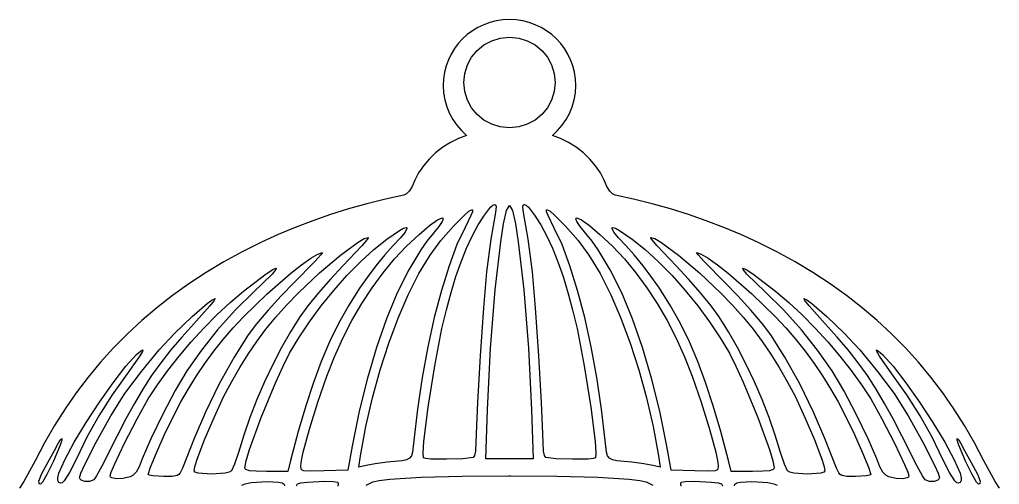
# Model space of a CAD drawing. Extents: x -40 to 250, y -16 to 313.
# Drawn here: x -29.5 to 239.5, y 185.2 to 312.8 of the extents above; entities that cross this region are included whole.
import ezdxf

# ---------------------------------------------------------------- set-up
doc = ezdxf.new("R2010")
doc.units = 0

msp = doc.modelspace()

# ---------------------------------------------------------------- linework, layer by layer
at = {"layer": 'Layer 1'}
for p, q in [((101.335049, 312.39504), (99.589672, 311.949772)), ((103.143029, 312.668884), (101.335049, 312.39504)), ((105.00441, 312.762191), (103.143029, 312.668884)), ((106.865691, 312.668884), (105.00441, 312.762191)), ((105.00441, 312.762191), (105.00441, 312.762191)), ((108.673391, 312.39504), (106.865691, 312.668884)), ((110.418332, 311.949772), (108.673391, 312.39504)), ((94.821177, 309.676573), (93.41823, 308.636756)), ((96.323535, 310.581425), (94.821177, 309.676573)), ((97.9161, 311.342196), (96.323535, 310.581425)), ((99.589672, 311.949772), (97.9161, 311.342196)), ((112.09134, 311.342196), (110.418332, 311.949772)), ((113.683238, 310.581425), (112.09134, 311.342196)), ((115.18485, 309.676573), (113.683238, 310.581425)), ((116.587001, 308.636756), (115.18485, 309.676573)), ((92.123894, 307.471087), (90.947372, 306.188681)), ((93.41823, 308.636756), (92.123894, 307.471087)), ((97.994208, 305.805857), (100.12445, 306.952052)), ((100.12445, 306.952052), (102.478041, 307.676513)), ((102.478041, 307.676513), (105.00441, 307.929135)), ((105.00441, 307.929135), (107.5304, 307.676513)), ((105.00441, 307.929135), (105.00441, 307.929135)), ((107.5304, 307.676513), (109.882992, 306.952052)), ((109.882992, 306.952052), (112.011822, 305.805857)), ((117.880514, 307.471087), (116.587001, 308.636756)), ((119.056214, 306.188681), (117.880514, 307.471087)), ((89.897864, 304.798651), (88.984574, 303.310113)), ((90.947372, 306.188681), (89.897864, 304.798651)), ((94.606047, 302.448682), (96.137884, 304.288032)), ((96.137884, 304.288032), (97.994208, 305.805857)), ((112.011822, 305.805857), (113.866527, 304.288032)), ((113.866527, 304.288032), (115.396745, 302.448682)), ((120.104925, 304.798651), (119.056214, 306.188681)), ((121.01747, 303.310113), (120.104925, 304.798651)), ((88.216703, 301.73218), (87.603451, 300.073966)), ((88.984574, 303.310113), (88.216703, 301.73218)), ((93.449268, 300.337913), (94.606047, 302.448682)), ((115.396745, 302.448682), (116.552112, 300.337913)), ((121.784674, 301.73218), (121.01747, 303.310113)), ((122.397362, 300.073966), (121.784674, 301.73218)), ((87.603451, 300.073966), (87.154022, 298.344587)), ((92.718116, 298.00583), (93.449268, 300.337913)), ((116.552112, 300.337913), (117.282264, 298.00583)), ((122.846356, 298.344587), (122.397362, 300.073966)), ((86.877617, 296.553156), (86.783438, 294.708787)), ((87.154022, 298.344587), (86.877617, 296.553156)), ((92.46316, 295.502537), (92.718116, 298.00583)), ((117.282264, 298.00583), (117.536841, 295.502537)), ((123.122482, 296.553156), (122.846356, 298.344587)), ((123.216563, 294.708787), (123.122482, 296.553156)), ((86.783438, 294.708787), (86.897836, 292.678661)), ((92.718115, 292.999245), (92.46316, 295.502537)), ((117.536841, 295.502537), (117.282264, 292.999245)), ((123.102165, 292.678661), (123.216563, 294.708787)), ((86.897836, 292.678661), (87.23275, 290.714827)), ((87.23275, 290.714827), (87.77576, 288.829258)), ((93.449267, 290.667161), (92.718115, 292.999245)), ((94.606045, 288.556392), (93.449267, 290.667161)), ((116.55211, 290.667161), (115.396744, 288.556392)), ((117.282264, 292.999245), (116.55211, 290.667161)), ((122.224241, 288.829258), (122.767251, 290.714827)), ((122.767251, 290.714827), (123.102165, 292.678661)), ((87.77576, 288.829258), (88.514445, 287.033932)), ((96.137882, 286.717042), (94.606045, 288.556392)), ((115.396744, 288.556392), (113.866526, 286.717043)), ((121.485556, 287.033932), (122.224241, 288.829258)), ((88.514445, 287.033932), (89.436385, 285.340823)), ((89.436385, 285.340823), (90.529161, 283.761906)), ((97.994206, 285.199217), (96.137882, 286.717042)), ((113.866526, 286.717043), (112.011822, 285.199218)), ((119.47084, 283.761906), (120.563615, 285.340823)), ((120.563615, 285.340823), (121.485556, 287.033932)), ((90.529161, 283.761906), (91.780351, 282.309157)), ((100.124448, 284.053022), (97.994206, 285.199217)), ((102.47804, 283.328561), (100.124448, 284.053022)), ((105.00441, 283.07594), (102.47804, 283.328561)), ((107.5304, 283.328561), (105.00441, 283.07594)), ((109.882992, 284.053022), (107.5304, 283.328561)), ((112.011822, 285.199218), (109.882992, 284.053022)), ((118.21965, 282.309157), (119.47084, 283.761906)), ((90.953595, 280.179525), (88.773155, 279.084784)), ((93.177535, 280.994551), (90.953595, 280.179525)), ((91.780351, 282.309157), (93.177535, 280.994551)), ((116.822466, 280.994551), (118.21965, 282.309157)), ((119.046405, 280.179525), (116.822466, 280.994551)), ((121.226845, 279.084784), (119.046405, 280.179525)), ((86.679557, 277.746445), (84.716143, 276.200628)), ((88.773155, 279.084784), (86.679557, 277.746445)), ((123.320443, 277.746445), (121.226845, 279.084784)), ((125.283858, 276.200628), (123.320443, 277.746445)), ((82.926253, 274.483453), (81.353229, 272.631038)), ((84.716143, 276.200628), (82.926253, 274.483453)), ((127.073748, 274.483453), (125.283858, 276.200628)), ((128.646772, 272.631038), (127.073748, 274.483453)), ((81.353229, 272.631038), (80.040413, 270.679502)), ((129.959588, 270.679502), (128.646772, 272.631038)), ((80.040413, 270.679502), (79.031146, 268.664965)), ((130.968854, 268.664965), (129.959588, 270.679502)), ((78.245585, 266.964475), (77.485495, 265.719992)), ((79.031146, 268.664965), (78.245585, 266.964475)), ((131.754414, 266.964475), (130.968854, 268.664965)), ((132.514504, 265.719992), (131.754414, 266.964475)), ((76.014896, 264.563923), (70.925817, 263.480197)), ((76.744167, 264.922735), (76.014896, 264.563923)), ((77.485495, 265.719992), (76.744167, 264.922735)), ((133.255832, 264.922735), (132.514504, 265.719992)), ((133.985104, 264.563923), (133.255832, 264.922735)), ((139.074182, 263.480197), (133.985104, 264.563923)), ((65.856978, 262.23403), (60.826329, 260.831367)), ((70.925817, 263.480197), (65.856978, 262.23403)), ((98.107604, 259.131146), (99.800775, 261.29142)), ((99.800775, 261.29142), (100.430395, 261.840231)), ((100.430395, 261.840231), (100.903368, 262.032743)), ((100.903368, 262.032743), (101.183412, 261.905175)), ((100.903368, 262.032743), (100.903368, 262.032743)), ((101.32663, 261.49661), (101.167952, 259.827882)), ((101.183412, 261.905175), (101.32663, 261.49661)), ((104.148924, 260.348229), (105.00441, 261.794618)), ((105.00441, 261.794618), (105.851077, 260.348229)), ((105.00441, 261.794618), (105.00441, 261.794618)), ((108.667016, 261.428508), (108.781574, 261.854818)), ((108.832049, 259.827882), (108.667016, 261.428508)), ((108.781574, 261.854818), (109.017257, 262.032743)), ((109.017257, 262.032743), (109.096632, 262.032743)), ((109.017257, 262.032743), (109.017257, 262.032743)), ((109.096632, 262.032743), (109.569604, 261.840231)), ((109.569604, 261.840231), (110.199223, 261.291419)), ((110.199223, 261.291419), (111.892396, 259.131146)), ((144.143021, 262.23403), (139.074182, 263.480197)), ((149.173669, 260.831368), (144.143021, 262.23403)), ((55.851821, 259.278155), (50.951404, 257.580338)), ((60.826329, 260.831367), (55.851821, 259.278155)), ((85.244972, 257.807446), (86.518854, 258.346215)), ((86.518854, 258.346215), (86.717324, 258.287892)), ((86.518854, 258.346215), (86.518854, 258.346215)), ((89.58205, 256.117495), (92.6885, 259.239205)), ((92.6885, 259.239205), (93.857638, 260.199678)), ((94.415995, 258.978465), (92.807118, 255.718021)), ((93.857638, 260.199678), (94.632743, 260.612812)), ((94.814957, 260.062206), (94.415995, 258.978465)), ((94.632743, 260.612812), (94.853229, 260.568715)), ((94.632743, 260.612812), (94.632743, 260.612812)), ((94.853229, 260.568715), (94.814957, 260.062206)), ((96.399677, 256.422089), (98.107604, 259.131146)), ((101.167952, 259.827882), (99.872831, 252.51635)), ((103.37143, 256.746328), (104.148924, 260.348229)), ((105.851077, 260.348229), (106.628571, 256.746328)), ((110.127167, 252.51635), (108.832049, 259.827882)), ((111.892396, 259.131146), (113.600322, 256.42209)), ((115.146771, 260.568715), (115.243785, 260.612812)), ((115.185042, 260.062205), (115.146771, 260.568715)), ((115.584003, 258.978465), (115.185042, 260.062205)), ((115.243785, 260.612812), (115.367257, 260.612812)), ((115.243785, 260.612812), (115.243785, 260.612812)), ((115.367257, 260.612812), (116.142361, 260.199679)), ((117.192882, 255.718021), (115.584003, 258.978465)), ((116.142361, 260.199679), (117.311499, 259.239206)), ((117.311499, 259.239206), (120.417948, 256.117495)), ((123.282676, 258.287891), (123.481146, 258.346215)), ((123.481146, 258.346215), (124.755027, 257.807447)), ((123.481146, 258.346215), (123.481146, 258.346215)), ((154.148178, 259.278156), (149.173669, 260.831368)), ((159.048595, 257.580339), (154.148178, 259.278156)), ((46.143028, 255.743862), (41.444644, 253.774672)), ((50.951404, 257.580338), (46.143028, 255.743862)), ((75.923347, 255.516314), (76.596979, 255.718021)), ((76.596979, 255.718021), (76.799604, 255.642216)), ((76.596979, 255.718021), (76.596979, 255.718021)), ((76.799604, 255.642216), (76.820344, 255.407381)), ((80.162629, 253.831845), (83.069593, 256.275384)), ((83.069593, 256.275384), (85.244972, 257.807446)), ((85.594321, 255.996691), (84.031771, 254.086423)), ((86.493632, 257.326084), (85.594321, 255.996691)), ((86.141242, 252.130179), (89.58205, 256.117495)), ((86.783783, 258.100595), (86.493632, 257.326084)), ((86.717324, 258.287892), (86.783783, 258.100595)), ((92.807118, 255.718021), (90.580044, 251.025957)), ((94.765963, 253.384611), (96.399677, 256.422089)), ((102.586868, 251.768655), (103.37143, 256.746328)), ((106.628571, 256.746328), (107.413132, 251.768657)), ((113.600322, 256.42209), (115.234035, 253.384611)), ((119.419956, 251.025956), (117.192882, 255.718021)), ((120.417948, 256.117495), (123.858757, 252.130178)), ((123.216216, 258.100595), (123.282676, 258.287891)), ((123.506366, 257.326084), (123.216216, 258.100595)), ((124.405678, 255.996692), (123.506366, 257.326084)), ((125.968229, 254.086423), (124.405678, 255.996692)), ((124.755027, 257.807447), (126.930405, 256.275384)), ((126.930405, 256.275384), (129.83737, 253.831845)), ((133.179655, 255.40738), (133.200396, 255.642215)), ((133.200396, 255.642215), (133.403021, 255.718021)), ((133.403021, 255.718021), (134.076652, 255.516314)), ((133.403021, 255.718021), (133.403021, 255.718021)), ((163.856971, 255.743863), (159.048595, 257.580339)), ((168.555356, 253.774673), (163.856971, 255.743863)), ((41.444644, 253.774672), (36.874202, 251.678715)), ((65.099116, 252.66767), (66.181216, 253.019271)), ((66.181216, 253.019271), (66.185346, 252.858841)), ((66.181216, 253.019271), (66.181216, 253.019271)), ((71.331771, 252.534201), (74.817839, 254.921376)), ((74.817839, 254.921376), (75.923347, 255.516314)), ((76.310911, 254.4667), (75.058158, 252.908138)), ((76.820344, 255.407381), (76.310911, 254.4667)), ((76.693993, 250.558646), (80.162629, 253.831845)), ((84.031771, 254.086423), (82.305975, 251.951819)), ((93.205144, 250.014776), (94.765963, 253.384611)), ((115.234035, 253.384611), (116.794855, 250.014777)), ((127.694025, 251.951818), (125.968229, 254.086423)), ((129.83737, 253.831845), (133.306007, 250.558646)), ((133.689088, 254.4667), (133.179655, 255.40738)), ((134.941841, 252.908138), (133.689088, 254.4667)), ((134.076652, 255.516314), (135.18216, 254.921376)), ((135.18216, 254.921376), (138.668229, 252.534201)), ((143.814653, 252.85884), (143.818785, 253.019271)), ((143.818785, 253.019271), (144.900883, 252.66767)), ((143.818785, 253.019271), (143.818785, 253.019271)), ((173.125799, 251.678715), (168.555356, 253.774673)), ((36.874202, 251.678715), (31.616084, 249.042117)), ((58.620365, 248.1661), (63.397489, 251.677236)), ((64.473959, 250.710536), (59.231493, 245.161146)), ((63.397489, 251.677236), (65.099116, 252.66767)), ((65.883225, 252.399062), (64.473959, 250.710536)), ((66.185346, 252.858841), (65.883225, 252.399062)), ((67.73061, 249.652268), (71.331771, 252.534201)), ((73.051563, 250.743854), (70.802937, 248.254943)), ((75.058158, 252.908138), (73.051563, 250.743854)), ((73.415265, 247.082639), (76.693993, 250.558646)), ((82.305975, 251.951819), (80.608139, 249.571815)), ((83.193924, 248.159757), (86.141242, 252.130179)), ((90.580044, 251.025957), (88.396093, 245.21447)), ((99.872831, 252.51635), (98.698507, 243.529548)), ((101.083283, 238.592535), (102.586868, 251.768655)), ((107.413132, 251.768657), (108.916716, 238.592537)), ((111.301493, 243.529548), (110.127167, 252.51635)), ((121.603907, 245.214468), (119.419956, 251.025956)), ((123.858757, 252.130178), (126.806077, 248.159757)), ((129.39186, 249.571814), (127.694025, 251.951818)), ((133.306007, 250.558646), (136.584735, 247.08264)), ((136.948438, 250.743854), (134.941841, 252.908138)), ((139.197062, 248.254943), (136.948438, 250.743854)), ((138.668229, 252.534201), (142.26939, 249.652268)), ((144.116774, 252.399061), (143.814653, 252.85884)), ((145.526039, 250.710536), (144.116774, 252.399061)), ((144.900883, 252.66767), (146.60251, 251.677237)), ((150.768507, 245.161146), (145.526039, 250.710536)), ((146.60251, 251.677237), (151.379633, 248.1661)), ((178.383916, 249.042116), (173.125799, 251.678715)), ((31.616084, 249.042117), (26.548427, 246.26421)), ((50.4257, 247.27073), (52.382482, 248.421057)), ((53.162309, 248.18171), (51.530204, 246.416926)), ((52.382482, 248.421057), (53.639966, 248.830035)), ((52.819274, 243.25832), (58.620365, 248.1661)), ((53.639966, 248.830035), (53.162309, 248.18171)), ((53.639966, 248.830035), (53.639966, 248.830035)), ((64.041652, 246.283529), (67.73061, 249.652268)), ((70.802937, 248.254943), (68.307452, 245.22063)), ((80.608139, 249.571815), (77.310743, 244.113252)), ((80.127851, 243.061655), (83.193924, 248.159757)), ((91.715899, 246.308653), (93.205144, 250.014776)), ((116.794855, 250.014777), (118.284099, 246.308653)), ((126.806077, 248.159757), (129.872148, 243.061656)), ((132.689256, 244.11325), (129.39186, 249.571814)), ((141.692546, 245.22063), (139.197062, 248.254943)), ((142.26939, 249.652268), (145.958347, 246.283531)), ((151.379633, 248.1661), (157.180725, 243.258319)), ((156.360035, 248.830035), (157.617518, 248.421057)), ((156.83769, 248.181709), (156.360035, 248.830035)), ((156.360035, 248.830035), (156.360035, 248.830035)), ((158.469795, 246.416926), (156.83769, 248.181709)), ((157.617518, 248.421057), (159.574299, 247.270731)), ((183.451573, 246.264209), (178.383916, 249.042116)), ((26.548427, 246.26421), (21.669697, 243.343528)), ((44.981068, 243.205659), (47.911327, 245.493962)), ((51.530204, 246.416926), (45.825938, 240.619132)), ((47.911327, 245.493962), (50.4257, 247.27073)), ((59.231493, 245.161146), (55.845931, 241.579922)), ((60.346368, 242.523689), (64.041652, 246.283529)), ((68.307452, 245.22063), (65.868919, 242.024283)), ((70.269025, 243.291306), (73.415265, 247.082639)), ((88.396093, 245.21447), (86.300345, 238.470666)), ((90.296912, 242.262308), (91.715899, 246.308653)), ((118.284099, 246.308653), (119.703087, 242.262308)), ((123.699655, 238.470664), (121.603907, 245.214468)), ((136.584735, 247.08264), (139.730974, 243.291308)), ((144.13108, 242.024284), (141.692546, 245.22063)), ((145.958347, 246.283531), (149.65363, 242.523691)), ((154.154068, 241.579921), (150.768507, 245.161146)), ((164.174063, 240.619132), (158.469795, 246.416926)), ((159.574299, 247.270731), (162.088673, 245.493962)), ((162.088673, 245.493962), (165.018932, 243.205659)), ((188.330303, 243.343527), (183.451573, 246.264209)), ((21.669697, 243.343528), (16.978361, 240.278607)), ((31.988229, 238.281979), (38.171452, 243.048172)), ((39.797241, 242.947276), (34.828091, 238.10559)), ((38.171452, 243.048172), (39.958866, 244.223147)), ((38.439721, 237.554078), (44.981068, 243.205659)), ((40.797757, 244.171206), (39.797241, 242.947276)), ((39.958866, 244.223147), (40.842952, 244.596701)), ((40.938173, 244.483781), (40.797757, 244.171206)), ((40.842952, 244.596701), (40.938173, 244.483781)), ((40.842952, 244.596701), (40.842952, 244.596701)), ((46.963646, 237.726354), (52.819274, 243.25832)), ((56.726227, 238.468449), (60.346368, 242.523689)), ((67.266528, 239.203096), (70.269025, 243.291306)), ((77.310743, 244.113252), (74.168364, 237.786016)), ((77.193124, 237.270902), (80.127851, 243.061655)), ((88.946861, 237.871808), (90.296912, 242.262308)), ((98.698507, 243.529548), (97.818897, 233.66892)), ((112.181102, 233.668918), (111.301493, 243.529548)), ((119.703087, 242.262308), (121.053137, 237.871807)), ((129.872148, 243.061656), (132.806875, 237.270904)), ((135.831634, 237.786014), (132.689256, 244.11325)), ((139.730974, 243.291308), (142.733471, 239.203098)), ((149.65363, 242.523691), (153.273771, 238.468451)), ((157.180725, 243.258319), (163.036354, 237.726354)), ((165.018932, 243.205659), (171.560279, 237.554078)), ((169.061826, 244.48378), (169.157049, 244.596701)), ((169.202242, 244.171205), (169.061826, 244.48378)), ((169.157049, 244.596701), (170.041133, 244.223148)), ((169.157049, 244.596701), (169.157049, 244.596701)), ((170.202757, 242.947276), (169.202242, 244.171205)), ((170.041133, 244.223148), (171.828547, 243.048172)), ((175.17191, 238.10559), (170.202757, 242.947276)), ((171.828547, 243.048172), (178.011771, 238.281979)), ((193.021639, 240.278605), (188.330303, 243.343527)), ((16.978361, 240.278607), (12.472888, 237.06798)), ((45.825938, 240.619132), (42.274445, 236.948888)), ((55.845931, 241.579922), (52.529013, 237.796342)), ((65.868919, 242.024283), (63.791146, 239.049271)), ((146.208854, 239.049271), (144.13108, 242.024284)), ((157.470985, 237.796342), (154.154068, 241.579921)), ((167.725554, 236.948887), (164.174063, 240.619132)), ((197.527112, 237.067978), (193.021639, 240.278605)), ((12.472888, 237.06798), (8.151743, 233.710181)), ((28.307773, 235.148272), (31.988229, 238.281979)), ((34.828091, 238.10559), (29.632598, 233.020041)), ((31.935313, 231.235246), (38.439721, 237.554078)), ((42.274445, 236.948888), (38.715446, 233.020729)), ((43.776867, 234.416792), (46.963646, 237.726354)), ((52.529013, 237.796342), (49.606617, 234.19605)), ((53.2627, 234.213511), (56.726227, 238.468449)), ((63.791146, 239.049271), (60.780646, 234.234585)), ((64.41903, 234.836455), (67.266528, 239.203096)), ((74.168364, 237.786016), (71.209786, 230.66539)), ((74.421113, 230.877811), (77.193124, 237.270902)), ((86.300345, 238.470666), (84.337881, 230.981653)), ((87.66443, 233.133218), (88.946861, 237.871808)), ((99.81165, 222.632943), (101.083283, 238.592535)), ((108.916716, 238.592537), (110.188349, 222.632945)), ((121.053137, 237.871807), (122.335569, 233.133218)), ((125.662118, 230.981651), (123.699655, 238.470664)), ((132.806875, 237.270904), (135.578886, 230.877813)), ((138.790212, 230.665388), (135.831634, 237.786014)), ((142.733471, 239.203098), (145.580969, 234.836457)), ((149.219354, 234.234584), (146.208854, 239.049271)), ((153.273771, 238.468451), (156.737299, 234.213513)), ((160.393382, 234.196051), (157.470985, 237.796342)), ((163.036354, 237.726354), (166.223133, 234.416793)), ((171.284553, 233.020729), (167.725554, 236.948887)), ((171.560279, 237.554078), (178.064688, 231.235246)), ((180.367402, 233.020039), (175.17191, 238.10559)), ((178.011771, 238.281979), (181.692227, 235.148273)), ((201.848256, 233.710179), (197.527112, 237.067978)), ((17.871748, 231.298955), (21.953066, 234.823924)), ((22.691548, 234.218525), (18.31809, 229.330246)), ((21.953066, 234.823924), (23.368902, 235.863739)), ((23.889746, 235.702373), (22.691548, 234.218525)), ((23.368902, 235.863739), (24.174201, 236.244687)), ((24.174201, 236.244687), (23.889746, 235.702373)), ((24.174201, 236.244687), (24.174201, 236.244687)), ((24.643453, 231.739915), (28.307773, 235.148272)), ((40.839837, 231.134658), (43.776867, 234.416792)), ((49.606617, 234.19605), (47.404618, 231.16469)), ((50.037255, 229.854578), (53.2627, 234.213511)), ((60.780646, 234.234585), (58.063425, 229.375738)), ((61.737786, 230.209833), (64.41903, 234.836455)), ((145.580969, 234.836457), (148.262213, 230.209835)), ((151.936574, 229.375736), (149.219354, 234.234584)), ((156.737299, 234.213513), (159.962744, 229.85458)), ((162.595382, 231.16469), (160.393382, 234.196051)), ((166.223133, 234.416793), (169.160162, 231.13466)), ((181.692227, 235.148273), (185.356546, 231.739917)), ((185.825799, 236.244687), (186.631097, 235.86374)), ((186.110253, 235.702373), (185.825799, 236.244687)), ((185.825799, 236.244687), (185.825799, 236.244687)), ((187.30845, 234.218525), (186.110253, 235.702373)), ((186.631097, 235.86374), (188.046933, 234.823925)), ((191.68191, 229.330246), (187.30845, 234.218525)), ((188.046933, 234.823925), (192.128251, 231.298957)), ((8.151743, 233.710181), (4.013395, 230.203745)), ((21.045079, 228.11321), (24.643453, 231.739915)), ((29.632598, 233.020041), (24.792783, 227.657958)), ((38.715446, 233.020729), (35.563151, 229.304463)), ((86.448299, 228.042607), (87.66443, 233.133218)), ((97.818897, 233.66892), (96.900681, 220.502668)), ((113.099318, 220.502666), (112.181102, 233.668918)), ((122.335569, 233.133218), (123.551702, 228.042607)), ((174.436847, 229.304464), (171.284553, 233.020729)), ((185.207217, 227.657956), (180.367402, 233.020039)), ((185.356546, 231.739917), (188.95492, 228.113212)), ((205.986604, 230.203743), (201.848256, 233.710179)), ((4.013395, 230.203745), (0.056311, 226.547206)), ((13.094174, 226.732304), (17.871748, 231.298955)), ((18.31809, 229.330246), (15.00707, 225.666087)), ((29.079034, 228.15682), (31.935313, 231.235246)), ((35.563151, 229.304463), (33.231771, 226.269898)), ((38.118976, 227.833176), (40.839837, 231.134658)), ((47.404618, 231.16469), (44.865475, 227.119603)), ((47.131363, 225.487353), (50.037255, 229.854578)), ((58.063425, 229.375738), (55.58557, 224.337845)), ((59.234052, 225.341676), (61.737786, 230.209833)), ((71.209786, 230.66539), (68.463791, 222.826656)), ((71.843191, 223.972694), (74.421113, 230.877811)), ((84.337881, 230.981653), (82.553781, 222.93454)), ((127.446218, 222.934538), (125.662118, 230.981651)), ((135.578886, 230.877813), (138.156808, 223.972696)), ((141.536207, 222.826654), (138.790212, 230.665388)), ((148.262213, 230.209835), (150.765947, 225.341678)), ((154.414428, 224.337843), (151.936574, 229.375736)), ((159.962744, 229.85458), (162.868636, 225.487354)), ((165.134525, 227.119602), (162.595382, 231.16469)), ((169.160162, 231.13466), (171.881023, 227.833178)), ((176.768229, 226.269898), (174.436847, 229.304464)), ((178.064688, 231.235246), (180.920966, 228.156821)), ((194.992931, 225.666086), (191.68191, 229.330246)), ((192.128251, 231.298957), (196.905827, 226.732306)), ((209.943688, 226.547204), (205.986604, 230.203743)), ((0.056311, 226.547206), (-3.721042, 222.739099)), ((8.784271, 222.186496), (13.094174, 226.732304)), ((17.562458, 224.324462), (21.045079, 228.11321)), ((24.792783, 227.657958), (20.371281, 222.093529)), ((26.362395, 225.000745), (29.079034, 228.15682)), ((33.231771, 226.269898), (29.341439, 220.160363)), ((35.580704, 224.465566), (38.118976, 227.833176)), ((44.865475, 227.119603), (42.384734, 222.759548)), ((84.449567, 217.764065), (86.448299, 228.042607)), ((123.551702, 228.042607), (125.550432, 217.764067)), ((167.615265, 222.759546), (165.134525, 227.119602)), ((171.881023, 227.833178), (174.419294, 224.465569)), ((180.658561, 220.160361), (176.768229, 226.269898)), ((180.920966, 228.156821), (183.637604, 225.000746)), ((189.628718, 222.093527), (185.207217, 227.657956)), ((188.95492, 228.113212), (192.437542, 224.324464)), ((196.905827, 226.732306), (201.215729, 222.186496)), ((213.721041, 222.739097), (209.943688, 226.547204)), ((15.00707, 225.666087), (12.012178, 222.128269)), ((14.245398, 220.429974), (17.562458, 224.324462)), ((23.781389, 221.761337), (26.362395, 225.000745)), ((33.191441, 220.985052), (35.580704, 224.465566)), ((44.626493, 221.207537), (47.131363, 225.487353)), ((55.58557, 224.337845), (53.293172, 218.986023)), ((56.919082, 220.250433), (59.234052, 225.341676)), ((69.490729, 216.645865), (71.843191, 223.972694)), ((138.156808, 223.972696), (140.50927, 216.645867)), ((150.765947, 225.341678), (153.080918, 220.250434)), ((156.706827, 218.986021), (154.414428, 224.337843)), ((162.868636, 225.487354), (165.373507, 221.207537)), ((174.419294, 224.465569), (176.808557, 220.985054)), ((183.637604, 225.000746), (186.21861, 221.761339)), ((192.437542, 224.324464), (195.754603, 220.429976)), ((197.987823, 222.128268), (194.992931, 225.666086)), ((-3.721042, 222.739099), (-7.320196, 218.777958)), ((-0.392343, 217.631268), (2.575382, 220.84594)), ((2.575382, 220.84594), (3.665655, 221.793907)), ((4.183285, 221.725038), (3.471477, 220.524509)), ((3.665655, 221.793907), (4.215798, 222.11594)), ((3.899343, 216.246301), (8.784271, 222.186496)), ((4.28361, 222.020052), (4.183285, 221.725038)), ((4.215798, 222.11594), (4.28361, 222.020052)), ((4.215798, 222.11594), (4.215798, 222.11594)), ((12.012178, 222.128269), (9.272266, 218.627433)), ((20.371281, 222.093529), (16.430729, 216.40094)), ((21.332012, 218.432915), (23.781389, 221.761337)), ((30.917608, 217.344855), (33.191441, 220.985052)), ((42.384734, 222.759548), (39.994966, 218.156373)), ((42.830203, 217.643576), (44.626493, 221.207537)), ((68.463791, 222.826656), (65.959162, 214.345094)), ((82.553781, 222.93454), (80.993125, 214.516431)), ((98.945452, 205.702954), (99.81165, 222.632943)), ((110.188349, 222.632945), (111.054549, 205.702954)), ((129.006874, 214.51643), (127.446218, 222.934538)), ((144.040837, 214.345093), (141.536207, 222.826654)), ((165.373507, 221.207537), (167.169796, 217.643576)), ((170.005032, 218.156371), (167.615265, 222.759546)), ((176.808557, 220.985054), (179.08239, 217.344857)), ((186.21861, 221.761339), (188.667988, 218.432918)), ((193.569271, 216.40094), (189.628718, 222.093527)), ((200.727734, 218.627431), (197.987823, 222.128268)), ((201.215729, 222.186496), (206.100657, 216.246301)), ((205.748924, 222.11594), (205.784202, 222.11594)), ((205.852142, 221.651916), (205.748924, 222.11594)), ((205.748924, 222.11594), (205.748924, 222.11594)), ((205.784202, 222.11594), (206.334344, 221.793907)), ((206.594547, 220.424736), (205.852142, 221.651916)), ((206.334344, 221.793907), (207.424618, 220.84594)), ((207.424618, 220.84594), (210.392342, 217.631268)), ((217.320195, 218.777956), (213.721041, 222.739097)), ((-7.320196, 218.777958), (-10.742685, 214.662317)), ((3.471477, 220.524509), (-0.043993, 215.589551)), ((9.272266, 218.627433), (6.726188, 215.074219)), ((11.143706, 216.48605), (14.245398, 220.429974)), ((19.010256, 215.009798), (21.332012, 218.432915)), ((29.341439, 220.160363), (25.271468, 212.80096)), ((39.994966, 218.156373), (37.72874, 213.381926)), ((53.293172, 218.986023), (51.132316, 213.185388)), ((54.804132, 214.954551), (56.919082, 220.250433)), ((96.900681, 220.502668), (96.178027, 207.739563)), ((113.821971, 207.739561), (113.099318, 220.502666)), ((153.080918, 220.250434), (155.195868, 214.954551)), ((158.867682, 213.185386), (156.706827, 218.986021)), ((172.271258, 213.381924), (170.005032, 218.156371)), ((184.728532, 212.800958), (180.658561, 220.160361)), ((188.667988, 218.432918), (190.989745, 215.0098)), ((195.754603, 220.429976), (198.856295, 216.486052)), ((203.273812, 215.074217), (200.727734, 218.627431)), ((210.043993, 215.589551), (206.594547, 220.424736)), ((220.742684, 214.662315), (217.320195, 218.777956)), ((-0.043993, 215.589551), (-4.086334, 209.83962)), ((-3.889532, 213.134235), (-0.392343, 217.631268)), ((-0.626077, 210.147954), (3.899343, 216.246301)), ((8.30719, 212.548993), (11.143706, 216.48605)), ((16.430729, 216.40094), (13.214531, 210.954429)), ((28.725623, 213.498197), (30.917608, 217.344855)), ((40.842297, 213.293732), (42.830203, 217.643576)), ((67.3951, 208.987636), (69.490729, 216.645865)), ((82.65702, 206.388687), (84.449567, 217.764065)), ((125.550432, 217.764067), (127.342978, 206.388689)), ((140.50927, 216.645867), (142.604899, 208.987638)), ((167.169796, 217.643576), (169.157703, 213.293731)), ((179.08239, 217.344857), (181.274375, 213.498198)), ((196.78547, 210.95443), (193.569271, 216.40094)), ((198.856295, 216.486052), (201.69281, 212.548994)), ((206.100657, 216.246301), (210.626077, 210.147954)), ((214.086335, 209.839621), (210.043993, 215.589551)), ((210.392342, 217.631268), (213.889531, 213.134234)), ((-10.742685, 214.662317), (-13.990041, 210.39071)), ((-7.613973, 207.837741), (-3.889532, 213.134235)), ((6.726188, 215.074219), (4.312796, 211.379267)), ((16.812116, 211.486304), (19.010256, 215.009798)), ((25.271468, 212.80096), (21.479686, 205.071964)), ((26.581908, 209.398301), (28.725623, 213.498197)), ((37.72874, 213.381926), (35.618627, 208.508055)), ((36.823153, 203.59638), (40.842297, 213.293732)), ((51.132316, 213.185388), (49.049093, 206.801057)), ((52.336382, 207.827043), (54.804132, 214.954551)), ((65.959162, 214.345094), (63.724682, 205.295989)), ((80.993125, 214.516431), (79.700993, 205.914437)), ((130.299007, 205.914436), (129.006874, 214.51643)), ((146.275318, 205.295988), (144.040837, 214.345093)), ((155.195868, 214.954551), (157.663616, 207.827042)), ((160.950906, 206.801056), (158.867682, 213.185386)), ((169.157703, 213.293731), (173.176847, 203.59638)), ((174.381372, 208.508053), (172.271258, 213.381924)), ((181.274375, 213.498198), (183.418091, 209.398301)), ((188.520313, 205.071963), (184.728532, 212.800958)), ((190.989745, 215.0098), (193.187885, 211.486305)), ((205.687204, 211.379265), (203.273812, 215.074217)), ((213.889531, 213.134234), (217.613973, 207.83774)), ((223.990039, 210.390709), (220.742684, 214.662315)), ((-13.990041, 210.39071), (-17.063796, 205.961672)), ((-4.455797, 204.043189), (-0.626077, 210.147954)), ((4.312796, 211.379267), (1.970941, 207.453217)), ((5.785659, 208.675107), (8.30719, 212.548993)), ((13.214531, 210.954429), (9.701146, 204.334817)), ((14.733586, 207.856749), (16.812116, 211.486304)), ((193.187885, 211.486305), (195.266415, 207.85675)), ((200.298854, 204.334817), (196.78547, 210.95443)), ((201.69281, 212.548994), (204.214341, 208.675107)), ((208.029058, 207.453215), (205.687204, 211.379265)), ((210.626077, 210.147954), (214.455796, 204.043188)), ((227.063795, 205.961671), (223.990039, 210.390709)), ((-11.263455, 202.224687), (-7.613973, 207.837741)), ((-4.086334, 209.83962), (-7.759854, 204.021988)), ((1.970941, 207.453217), (-0.360523, 203.206709)), ((2.731104, 203.247702), (5.785659, 208.675107)), ((12.770659, 204.115454), (14.733586, 207.856749)), ((23.847395, 203.555218), (26.581908, 209.398301)), ((35.618627, 208.508055), (33.697196, 203.606607)), ((50.043628, 200.366887), (52.336382, 207.827043)), ((65.587675, 201.088321), (67.3951, 208.987636)), ((96.178027, 207.739563), (95.885104, 199.088371)), ((114.114896, 199.088371), (113.821971, 207.739561)), ((142.604899, 208.987638), (144.412325, 201.088322)), ((157.663616, 207.827042), (159.956371, 200.366887)), ((176.302803, 203.606605), (174.381372, 208.508053)), ((183.418091, 209.398301), (186.152603, 203.555217)), ((195.266415, 207.85675), (197.229341, 204.115454)), ((204.214341, 208.675107), (207.268896, 203.247701)), ((210.360522, 203.206708), (208.029058, 207.453215)), ((217.759854, 204.021988), (214.086335, 209.839621)), ((217.613973, 207.83774), (221.263455, 202.224687)), ((-17.063796, 205.961672), (-19.965483, 201.373738)), ((21.479686, 205.071964), (18.423923, 197.853648)), ((49.049093, 206.801057), (46.98959, 199.698147)), ((63.724682, 205.295989), (61.789132, 195.754621)), ((79.700993, 205.914437), (78.722466, 197.315662)), ((81.501137, 196.954678), (82.65702, 206.388687)), ((98.460382, 192.262121), (98.945452, 205.702954)), ((111.054549, 205.702954), (111.539618, 192.262121)), ((127.342978, 206.388689), (128.498862, 196.95468)), ((131.277535, 197.315662), (130.299007, 205.914436)), ((148.210868, 195.754621), (146.275318, 205.295988)), ((163.010409, 199.698146), (160.950906, 206.801056)), ((191.576077, 197.853648), (188.520313, 205.071963)), ((229.965482, 201.373737), (227.063795, 205.961671)), ((-14.535764, 196.777975), (-11.263455, 202.224687)), ((-7.759854, 204.021988), (-11.054714, 198.149665)), ((-8.517655, 196.825945), (-4.455797, 204.043189)), ((-0.360523, 203.206709), (-2.742743, 198.550385)), ((-0.70421, 196.558268), (2.731104, 203.247702)), ((9.701146, 204.334817), (6.481181, 197.704742)), ((10.261721, 198.915702), (12.770659, 204.115454)), ((21.187874, 197.25332), (23.847395, 203.555218)), ((33.697196, 203.606607), (31.997017, 198.749429)), ((33.632103, 194.835458), (36.823153, 203.59638)), ((173.176847, 203.59638), (176.367898, 194.835459)), ((178.002983, 198.749428), (176.302803, 203.606605)), ((186.152603, 203.555217), (188.812126, 197.25332)), ((197.229341, 204.115454), (199.738279, 198.915701)), ((203.518818, 197.704741), (200.298854, 204.334817)), ((207.268896, 203.247701), (210.70421, 196.558268)), ((212.742743, 198.550385), (210.360522, 203.206708)), ((214.455796, 204.043188), (218.517655, 196.825945)), ((221.054714, 198.149664), (217.759854, 204.021988)), ((221.263455, 202.224687), (224.535765, 196.777975)), ((-19.965483, 201.373738), (-22.696635, 196.625441)), ((46.98959, 199.698147), (44.899896, 191.741773)), ((48.354007, 194.053411), (50.043628, 200.366887)), ((64.099827, 193.038232), (65.587675, 201.088321)), ((144.412325, 201.088322), (145.900174, 193.038232)), ((159.956371, 200.366887), (161.645992, 194.053412)), ((165.100104, 191.741773), (163.010409, 199.698146)), ((232.696635, 196.62544), (229.965482, 201.373737)), ((-22.696635, 196.625441), (-25.258785, 191.715315)), ((-19.913816, 194.532299), (-18.899966, 196.627746)), ((-18.899966, 196.627746), (-18.439707, 197.492747)), ((-18.439707, 197.492747), (-17.921007, 197.853648)), ((-17.933464, 197.357204), (-18.380053, 196.005778)), ((-17.921007, 197.853648), (-17.933464, 197.357204)), ((-17.921007, 197.853648), (-17.921007, 197.853648)), ((-17.128689, 191.980505), (-14.535764, 196.777975)), ((-11.054714, 198.149665), (-13.961077, 192.235662)), ((-11.740373, 190.490764), (-8.517655, 196.825945)), ((-2.742743, 198.550385), (-6.996699, 190.260451)), ((-3.509554, 190.646611), (-0.70421, 196.558268)), ((6.481181, 197.704742), (4.145243, 192.226843)), ((8.021315, 193.928952), (10.261721, 198.915702)), ((18.423923, 197.853648), (15.178368, 189.642746)), ((19.172644, 191.91084), (21.187874, 197.25332)), ((31.997017, 198.749429), (30.55066, 194.008371)), ((78.722466, 197.315662), (78.355443, 194.071587)), ((81.296469, 193.915127), (81.501137, 196.954678)), ((95.885104, 199.088371), (95.677553, 194.317019)), ((114.322446, 194.317019), (114.114896, 199.088371)), ((128.498862, 196.95468), (128.703531, 193.915128)), ((131.644556, 194.071588), (131.277535, 197.315662)), ((179.449341, 194.008371), (178.002983, 198.749428)), ((188.812126, 197.25332), (190.827357, 191.910841)), ((194.821632, 189.642746), (191.576077, 197.853648)), ((199.738279, 198.915701), (201.978685, 193.928952)), ((205.854757, 192.226843), (203.518818, 197.704741)), ((210.70421, 196.558268), (213.509554, 190.646612)), ((216.996699, 190.260451), (212.742743, 198.550385)), ((218.517655, 196.825945), (221.740374, 190.490765)), ((223.961077, 192.235662), (221.054714, 198.149664)), ((224.535765, 196.777975), (227.12869, 191.980506)), ((227.921007, 197.853648), (228.439707, 197.492747)), ((227.933464, 197.357205), (227.921007, 197.853648)), ((227.921007, 197.853648), (227.921007, 197.853648)), ((228.380053, 196.005778), (227.933464, 197.357205)), ((228.439707, 197.492747), (228.899966, 196.627746)), ((228.899966, 196.627746), (229.913816, 194.532299)), ((235.258785, 191.715315), (232.696635, 196.62544)), ((-21.766285, 191.212607), (-19.913816, 194.532299)), ((-18.380053, 196.005778), (-20.266979, 191.565385)), ((6.411537, 189.993943), (8.021315, 193.928952)), ((30.55066, 194.008371), (29.512941, 190.793052)), ((32.679313, 191.65615), (33.632103, 194.835458)), ((47.869166, 191.788967), (48.354007, 194.053411)), ((61.789132, 195.754621), (60.580868, 189.122398)), ((78.355443, 194.071587), (78.052, 193.08529)), ((81.412396, 192.500246), (81.296469, 193.915127)), ((95.677553, 194.317019), (95.406043, 193.11929)), ((114.593956, 193.119289), (114.322446, 194.317019)), ((128.703531, 193.915128), (128.587604, 192.500246)), ((131.947998, 193.085291), (131.644556, 194.071588)), ((149.419132, 189.122398), (148.210868, 195.754621)), ((161.645992, 194.053412), (162.130834, 191.788968)), ((176.367898, 194.835459), (177.320687, 191.656151)), ((180.487059, 190.793052), (179.449341, 194.008371)), ((201.978685, 193.928952), (203.588464, 189.993944)), ((230.266979, 191.565385), (228.380053, 196.005778)), ((229.913816, 194.532299), (231.766285, 191.212607)), ((-25.258785, 191.715315), (-28.333887, 186.036066)), ((-23.495722, 187.997287), (-21.766285, 191.212607)), ((-20.266979, 191.565385), (-22.019329, 187.963974)), ((-18.740017, 188.315179), (-17.128689, 191.980505)), ((-13.961077, 192.235662), (-15.819226, 188.477406)), ((4.145243, 192.226843), (3.263936, 190.081521)), ((18.584545, 190.042579), (19.172644, 191.91084)), ((32.332188, 189.73094), (32.679313, 191.65615)), ((44.899896, 191.741773), (44.150243, 188.769621)), ((47.69566, 190.36594), (47.869166, 191.788967)), ((63.605938, 189.977885), (64.099827, 193.038232)), ((71.437604, 191.283162), (68.138301, 190.895641)), ((75.492584, 191.700946), (71.437604, 191.283162)), ((76.718017, 191.98067), (75.492584, 191.700946)), ((77.538673, 192.415218), (76.718017, 191.98067)), ((78.052, 193.08529), (77.538673, 192.415218)), ((82.024787, 192.318171), (81.412396, 192.500246)), ((83.435373, 192.19767), (82.024787, 192.318171)), ((87.676199, 192.131734), (83.435373, 192.19767)), ((92.185019, 192.283126), (87.676199, 192.131734)), ((95.011979, 192.632537), (92.185019, 192.283126)), ((95.406043, 193.11929), (95.011979, 192.632537)), ((104.695729, 192.262121), (98.460382, 192.262121)), ((105.224896, 192.262121), (104.695729, 192.262121)), ((105.304271, 192.262121), (105.224896, 192.262121)), ((111.539618, 192.262121), (105.304271, 192.262121)), ((114.988021, 192.632537), (114.593956, 193.119289)), ((117.814979, 192.283127), (114.988021, 192.632537)), ((122.323799, 192.131734), (117.814979, 192.283127)), ((126.564626, 192.19767), (122.323799, 192.131734)), ((127.975212, 192.318171), (126.564626, 192.19767)), ((128.587604, 192.500246), (127.975212, 192.318171)), ((132.461325, 192.415218), (131.947998, 193.085291)), ((133.281981, 191.98067), (132.461325, 192.415218)), ((134.507414, 191.700945), (133.281981, 191.98067)), ((138.562396, 191.283162), (134.507414, 191.700945)), ((141.861698, 190.895641), (138.562396, 191.283162)), ((145.900174, 193.038232), (146.394063, 189.977885)), ((162.130834, 191.788968), (162.304341, 190.36594)), ((165.849757, 188.769621), (165.100104, 191.741773)), ((177.320687, 191.656151), (177.667813, 189.73094)), ((190.827357, 191.910841), (191.415456, 190.04258)), ((206.736065, 190.081521), (205.854757, 192.226843)), ((225.819227, 188.477406), (223.961077, 192.235662)), ((227.12869, 191.980506), (228.740017, 188.31518)), ((232.01933, 187.963975), (230.266979, 191.565385)), ((231.766285, 191.212607), (233.495722, 187.997287)), ((238.333887, 186.036066), (235.258785, 191.715315)), ((-15.819226, 188.477406), (-17.269891, 186.2519)), ((-12.70228, 188.277242), (-11.740373, 190.490764)), ((-6.996699, 190.260451), (-8.456874, 187.620731)), ((-4.674202, 187.552537), (-4.360135, 188.619888)), ((-4.360135, 188.619888), (-3.509554, 190.646611)), ((2.466975, 188.619937), (1.67571, 187.724879)), ((3.263936, 190.081521), (2.466975, 188.619937)), ((5.794479, 187.949412), (6.411537, 189.993943)), ((15.178368, 189.642746), (14.540521, 188.360383)), ((18.371007, 188.94601), (18.584545, 190.042579)), ((18.644552, 188.550538), (18.371007, 188.94601)), ((19.502071, 188.279183), (18.644552, 188.550538)), ((28.05004, 188.579281), (26.882738, 188.304734)), ((28.672118, 188.94601), (28.05004, 188.579281)), ((29.512941, 190.793052), (28.672118, 188.94601)), ((32.400189, 189.47931), (32.332188, 189.73094)), ((32.618096, 189.271687), (32.400189, 189.47931)), ((33.58703, 188.975571), (32.618096, 189.271687)), ((35.4058, 188.81681), (33.58703, 188.975571)), ((38.241216, 188.769621), (35.4058, 188.81681)), ((44.150243, 188.769621), (38.241216, 188.769621)), ((47.808018, 189.424025), (47.69566, 190.36594)), ((48.057435, 189.139302), (47.808018, 189.424025)), ((48.532535, 188.956787), (48.057435, 189.139302)), ((50.450368, 188.832529), (48.532535, 188.956787)), ((54.142674, 188.919551), (50.450368, 188.832529)), ((60.580868, 189.122398), (54.142674, 188.919551)), ((65.599132, 190.454135), (63.605938, 189.977885)), ((68.138301, 190.895641), (65.599132, 190.454135)), ((144.400868, 190.454135), (141.861698, 190.895641)), ((146.394063, 189.977885), (144.400868, 190.454135)), ((155.857327, 188.919551), (149.419132, 189.122398)), ((159.549631, 188.832529), (155.857327, 188.919551)), ((161.467463, 188.956787), (159.549631, 188.832529)), ((161.942564, 189.139302), (161.467463, 188.956787)), ((162.191981, 189.424024), (161.942564, 189.139302)), ((162.304341, 190.36594), (162.191981, 189.424024)), ((171.758785, 188.769621), (165.849757, 188.769621)), ((174.594199, 188.816811), (171.758785, 188.769621)), ((176.412968, 188.975571), (174.594199, 188.816811)), ((177.381903, 189.271686), (176.412968, 188.975571)), ((177.599811, 189.479309), (177.381903, 189.271686)), ((177.667813, 189.73094), (177.599811, 189.479309)), ((181.327882, 188.94601), (180.487059, 190.793052)), ((181.94996, 188.579282), (181.327882, 188.94601)), ((183.11726, 188.304734), (181.94996, 188.579282)), ((191.355447, 188.550537), (190.497928, 188.279183)), ((191.628993, 188.94601), (191.355447, 188.550537)), ((191.415456, 190.04258), (191.628993, 188.94601)), ((195.45948, 188.360383), (194.821632, 189.642746)), ((203.588464, 189.993944), (204.205521, 187.949412)), ((207.533025, 188.619937), (206.736065, 190.081521)), ((208.324289, 187.724879), (207.533025, 188.619937)), ((213.509554, 190.646612), (214.360136, 188.619889)), ((214.360136, 188.619889), (214.674202, 187.552537)), ((218.456873, 187.62073), (216.996699, 190.260451)), ((221.740374, 190.490765), (222.702281, 188.277243)), ((227.269891, 186.2519), (225.819227, 188.477406)), ((-28.333887, 186.036066), (-29.543176, 184.156119)), ((-24.218091, 186.150246), (-23.495722, 187.997287)), ((-24.16431, 185.522976), (-24.218091, 186.150246)), ((-23.256577, 185.867338), (-23.684563, 185.38033)), ((-22.019329, 187.963974), (-23.256577, 185.867338)), ((-19.08314, 187.057977), (-18.740017, 188.315179)), ((-19.067535, 186.264898), (-19.08314, 187.057977)), ((-18.746806, 185.714136), (-19.067535, 186.264898)), ((-18.342764, 185.525585), (-18.746806, 185.714136)), ((-17.851696, 185.703442), (-18.342764, 185.525585)), ((-17.269891, 186.2519), (-17.851696, 185.703442)), ((-13.052674, 187.03219), (-12.70228, 188.277242)), ((-12.940316, 186.655277), (-13.052674, 187.03219)), ((-12.632958, 186.355429), (-12.940316, 186.655277)), ((-11.611524, 186.011012), (-12.632958, 186.355429)), ((-10.344936, 186.047098), (-11.611524, 186.011012)), ((-9.189757, 186.511843), (-10.344936, 186.047098)), ((-8.456874, 187.620731), (-9.189757, 186.511843)), ((-4.555615, 187.242378), (-4.674202, 187.552537)), ((-4.21481, 187.008002), (-4.555615, 187.242378)), ((-2.98691, 186.772742), (-4.21481, 187.008002)), ((-1.231232, 186.859028), (-2.98691, 186.772742)), ((0.811493, 187.279135), (-1.231232, 186.859028)), ((1.67571, 187.724879), (0.811493, 187.279135)), ((6.126862, 187.725743), (5.794479, 187.949412)), ((7.03141, 187.543582), (6.126862, 187.725743)), ((10.001354, 187.376148), (7.03141, 187.543582)), ((12.3946, 187.420903), (10.001354, 187.376148)), ((13.760127, 187.684375), (12.3946, 187.420903)), ((14.195804, 187.958698), (13.760127, 187.684375)), ((14.540521, 188.360383), (14.195804, 187.958698)), ((23.168784, 188.072885), (19.502071, 188.279183)), ((26.882738, 188.304734), (23.168784, 188.072885)), ((32.397573, 185.421291), (34.083224, 185.738211)), ((34.083224, 185.738211), (38.470521, 186.009135)), ((38.470521, 186.009135), (41.55736, 185.844975)), ((38.470521, 186.009135), (38.470521, 186.009135)), ((41.55736, 185.844975), (42.601737, 185.629269)), ((47.736928, 185.643497), (49.566071, 185.884011)), ((49.566071, 185.884011), (54.283785, 186.123787)), ((54.283785, 186.123787), (56.680453, 186.06295)), ((54.283785, 186.123787), (54.283785, 186.123787)), ((56.680453, 186.06295), (57.873299, 185.815107)), ((57.873299, 185.815107), (57.965455, 185.425041)), ((65.642333, 184.998111), (67.424757, 185.912121)), ((67.424757, 185.912121), (69.20795, 186.322418)), ((69.20795, 186.322418), (72.130628, 186.674407)), ((72.130628, 186.674407), (80.758712, 187.205945)), ((80.758712, 187.205945), (92.037562, 187.511699)), ((92.037562, 187.511699), (104.695729, 187.596635)), ((104.695729, 187.596635), (105.304271, 187.596635)), ((104.695729, 187.596635), (104.695729, 187.596635)), ((105.304271, 187.596635), (117.962438, 187.511698)), ((117.962438, 187.511698), (129.241288, 187.205945)), ((129.241288, 187.205945), (137.869372, 186.674408)), ((137.869372, 186.674408), (140.79205, 186.322419)), ((140.79205, 186.322419), (142.575243, 185.912121)), ((142.575243, 185.912121), (144.357665, 184.99811)), ((152.034544, 185.425042), (152.126702, 185.815107)), ((152.126702, 185.815107), (153.319545, 186.06295)), ((153.319545, 186.06295), (155.716216, 186.123787)), ((155.716216, 186.123787), (160.433928, 185.884011)), ((155.716216, 186.123787), (155.716216, 186.123787)), ((160.433928, 185.884011), (162.263071, 185.643498)), ((167.398262, 185.629268), (168.442639, 185.844975)), ((168.442639, 185.844975), (171.529479, 186.009135)), ((171.529479, 186.009135), (175.916776, 185.738211)), ((171.529479, 186.009135), (171.529479, 186.009135)), ((175.916776, 185.738211), (177.602427, 185.421292)), ((186.831216, 188.072885), (183.11726, 188.304734)), ((190.497928, 188.279183), (186.831216, 188.072885)), ((195.804197, 187.958698), (195.45948, 188.360383)), ((196.239873, 187.684375), (195.804197, 187.958698)), ((197.6054, 187.420902), (196.239873, 187.684375)), ((199.998646, 187.376148), (197.6054, 187.420902)), ((202.96859, 187.543582), (199.998646, 187.376148)), ((203.873137, 187.725742), (202.96859, 187.543582)), ((204.205521, 187.949412), (203.873137, 187.725742)), ((209.188507, 187.279135), (208.324289, 187.724879)), ((211.231233, 186.859029), (209.188507, 187.279135)), ((212.98691, 186.772742), (211.231233, 186.859029)), ((214.214809, 187.008001), (212.98691, 186.772742)), ((214.555614, 187.242377), (214.214809, 187.008001)), ((214.674202, 187.552537), (214.555614, 187.242377)), ((219.189757, 186.511843), (218.456873, 187.62073)), ((220.344937, 186.047098), (219.189757, 186.511843)), ((221.611524, 186.011012), (220.344937, 186.047098)), ((222.632957, 186.355429), (221.611524, 186.011012)), ((222.940315, 186.655276), (222.632957, 186.355429)), ((222.702281, 188.277243), (223.052674, 187.03219)), ((223.052674, 187.03219), (222.940315, 186.655276)), ((227.851695, 185.703441), (227.269891, 186.2519)), ((228.342763, 185.525584), (227.851695, 185.703441)), ((228.746805, 185.714135), (228.342763, 185.525584)), ((228.740017, 188.31518), (229.083141, 187.057977)), ((229.067535, 186.264898), (228.746805, 185.714135)), ((229.083141, 187.057977), (229.067535, 186.264898)), ((233.256577, 185.867338), (232.01933, 187.963975)), ((233.684563, 185.38033), (233.256577, 185.867338)), ((233.495722, 187.997287), (234.218091, 186.150246)), ((234.218091, 186.150246), (234.164309, 185.522975)), ((239.543176, 184.156118), (238.333887, 186.036066)), ((-23.986804, 185.26594), (-24.16431, 185.522976)), ((-23.684563, 185.38033), (-23.986804, 185.26594)), ((31.450243, 184.994898), (32.397573, 185.421291)), ((42.601737, 185.629269), (43.127188, 185.321218)), ((43.127188, 185.321218), (43.224309, 184.802782)), ((46.510425, 184.825572), (46.813716, 185.347676)), ((46.813716, 185.347676), (47.736928, 185.643497)), ((57.965455, 185.425041), (57.857874, 184.721549)), ((152.142124, 184.721549), (152.034544, 185.425042)), ((162.263071, 185.643498), (163.186285, 185.347676)), ((163.186285, 185.347676), (163.489575, 184.825571)), ((166.77569, 184.802782), (166.872813, 185.321218)), ((166.872813, 185.321218), (167.398262, 185.629268)), ((177.602427, 185.421292), (178.549757, 184.994898)), ((233.986803, 185.265939), (233.684563, 185.38033)), ((234.164309, 185.522975), (233.986803, 185.265939))]:
    msp.add_line(p, q, dxfattribs=at)

doc.saveas('drawing.dxf')
